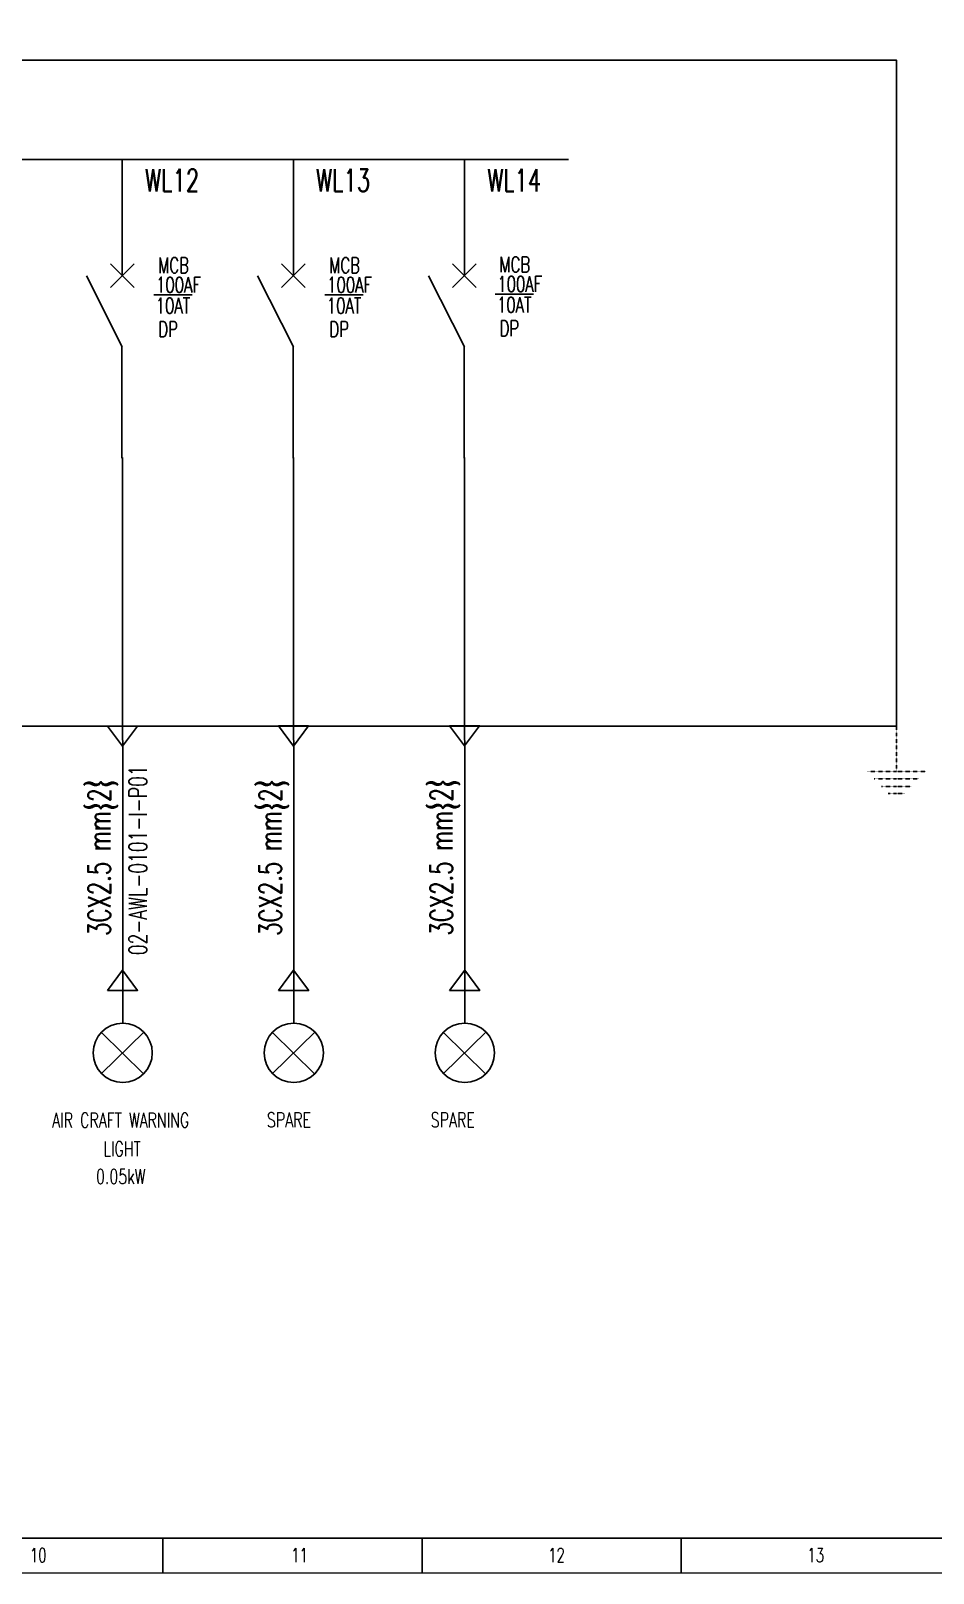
# Model space of a CAD drawing. Header units: millimetres. Extents: x 3292726 to 9250865, y 4220571 to 4816317.
# Drawn here: x 8908934 to 9091809, y 4220846 to 4533485 of the extents above; entities that cross this region are included whole.
import ezdxf

# ---------------------------------------------------------------- set-up
doc = ezdxf.new("R2010")
doc.units = ezdxf.units.MM
doc.linetypes.add('JIS_02_0.7', pattern=[1.35, 0.75, -0.6])
doc.layers.add('ELECTRICAL', color=7, linetype='Continuous')
doc.layers.add('LGT1', color=7, linetype='Continuous')
doc.styles.add('HZTXT', font='simplexs.shx', dxfattribs={"width": 0.7, "bigfont": 'hztxt.shx'})
doc.styles.add('TEG BORDER', font='txt_qlt.shx', dxfattribs={"width": 0.7, "bigfont": 'hztxt.shx'})

# ---------------------------------------------------------------- blocks, each defined once
blk = doc.blocks.new('TEG BORDER A2')
at = {"linetype": 'Continuous'}
blk.add_line((5, 5), (489, 5), dxfattribs=at)
for p, q in [((371.25, 0), (371.25, 5)), ((408.37, 0), (408.37, 5)), ((445.5, 0), (445.5, 5))]:
    blk.add_line(p, q)
at = {"color": 5, "lineweight": 15}
blk.add_lwpolyline([(0, 420), (594, 420), (594, 0), (0, 0)], close=True, dxfattribs=at)
blk.add_lwpolyline([(5, 415), (589, 415), (589, 5), (5, 5)], close=True)
at = {"char_height": 2, "width": 2, "attachment_point": 7, "style": 'TEG BORDER'}
for s, insert in [('\\pi2.2204e-016;10', (352.17, 1.59)), ('\\pi0.3;11', (389.3, 1.59)), ('\\pi2.2204e-016;12', (426.42, 1.59)), ('\\pi2.2204e-016;13', (463.55, 1.59))]:
    blk.add_mtext(s, dxfattribs=dict(at, insert=insert))
blk = doc.blocks.new('cb')
at = {"color": 7, "linetype": 'Continuous'}
for p, q in [((1409.02, -2241.93), (1413.02, -2245.93)), ((1413.02, -2241.93), (1409.02, -2245.93)), ((1411.02, -2255.93), (1404.95, -2243.93))]:
    blk.add_line(p, q, dxfattribs=at)

msp = doc.modelspace()

# ---------------------------------------------------------------- linework, layer by layer
at = {"linetype": 'ByBlock', "lineweight": -3}
msp.add_line((8497823, 4507420), (9017915, 4507420), dxfattribs=at)
at = {"color": 7, "lineweight": -3}
for p, q in [((8927469, 4485618), (8927469, 4507420)), ((8962136, 4485618), (8962136, 4507420)), ((8996803, 4485618), (8996803, 4507420)), ((8927469, 4496126), (8927469, 4483835)), ((8962136, 4496126), (8962136, 4483835)), ((8996803, 4496126), (8996803, 4483835)), ((8927483, 4446980), (8927553, 4332311)), ((8962150, 4446980), (8962220, 4332311)), ((8996817, 4446980), (8996887, 4332311)), ((8923227, 4330468), (8931762, 4322035)), ((8923253, 4322126), (8931834, 4330514)), ((8957894, 4330468), (8966429, 4322035)), ((8957920, 4322126), (8966501, 4330514)), ((8992561, 4330468), (9001096, 4322035)), ((8992587, 4322126), (9001168, 4330514))]:
    msp.add_line(p, q, dxfattribs=at)
at = {"lineweight": -3}
for p, q in [((8933867, 4479949), (8941634, 4479949)), ((8968534, 4479949), (8976301, 4479949)), ((9003032, 4480117), (9010799, 4480117)), ((8927399, 4446834), (8927399, 4469478)), ((8962066, 4446834), (8962066, 4469478)), ((8996733, 4446834), (8996733, 4469478))]:
    msp.add_line(p, q, dxfattribs=at)
at = {"linetype": 'JIS_02_0.7', "lineweight": -3}
for p, q in [((9084372, 4392566), (9084372, 4383374)), ((9084372, 4383374), (9078414, 4383374)), ((9084372, 4383374), (9090329, 4383374)), ((9084372, 4381864), (9079864, 4381864)), ((9084372, 4380301), (9081367, 4380301)), ((9084372, 4381864), (9088879, 4381864)), ((9084372, 4380301), (9087376, 4380301)), ((9084372, 4378921), (9082692, 4378921)), ((9084372, 4378921), (9086051, 4378921))]:
    msp.add_line(p, q, dxfattribs=at)
msp.add_lwpolyline([(8446825, 4527543), (9084372, 4527543), (9084372, 4392566), (8446825, 4392566)], close=True)
at = {"color": 7, "lineweight": -3}
for centre in [(8927553, 4326311), (8962220, 4326311), (8996887, 4326311)]:
    msp.add_circle(centre, 6000, dxfattribs=at)
at = {"layer": 'ELECTRICAL', "lineweight": -3}
for points in [[(8959129, 4392593), (8965229, 4392593), (8962179, 4388506), (8959129, 4392593)], [(8993798, 4392630), (8999898, 4392630), (8996848, 4388543), (8993798, 4392630)], [(8924466, 4392566), (8930566, 4392566), (8927516, 4388478), (8924466, 4392566)], [(8924478, 4338974), (8930578, 4338974), (8927528, 4343061), (8924478, 4338974)], [(8959145, 4338974), (8965245, 4338974), (8962195, 4343061), (8959145, 4338974)], [(8993812, 4338974), (8999912, 4338974), (8996862, 4343061), (8993812, 4338974)]]:
    msp.add_lwpolyline(points, dxfattribs=at)

# ---------------------------------------------------------------- block references
at = {"xscale": 1414.822142748791, "yscale": 1414.822142748791, "zscale": 1414.822142748791}
msp.add_blockref('TEG BORDER A2', (8410460, 4220846), dxfattribs=at)
at = {"lineweight": -3, "xscale": 1200, "yscale": 1200, "zscale": 1200}
for p in [(7234251, 7176551), (7268918, 7176551), (7303585, 7176551)]:
    msp.add_blockref('cb', p, dxfattribs=at)

# ---------------------------------------------------------------- texts
at = {"color": 7, "lineweight": -3, "style": 'HZTXT', "width": 0.7}
for s, p in [('AIR CRAFT WARNING ', (8913237, 4311165)), ('SPARE', (8956794, 4311222)), ('SPARE', (8989987, 4311231)), ('LIGHT', (8923633, 4305360)), ('0.05kW', (8922147, 4299763))]:
    msp.add_text(s, height=3000, dxfattribs=at).set_placement(p)
at = {"layer": 'LGT1', "color": 7, "lineweight": -3, "style": 'HZTXT', "width": 0.7}
for s, height, p in [('WL12', 4500, (8932122, 4500931)), ('WL13', 4500, (8966789, 4500931)), ('WL14', 4500, (9001456, 4500931)), ('MCB', 3150, (8934739, 4484384)), ('MCB', 3150, (8969406, 4484384)), ('MCB', 3150, (9003904, 4484553)), ('100AF', 3150, (8934327, 4480422)), ('100AF', 3150, (8968994, 4480422)), ('100AF', 3150, (9003493, 4480591)), ('10AT', 3150, (8934260, 4476200)), ('10AT', 3150, (8968927, 4476200)), ('10AT', 3150, (9003425, 4476369)), ('DP', 3150, (8934781, 4471434)), ('DP', 3150, (8969448, 4471434)), ('DP', 3150, (9003946, 4471603))]:
    msp.add_text(s, height=height, dxfattribs=at).set_placement(p)
for s, height, p in [('02-AWL-0101-I-P01', 3645, (8932450, 4346106)), ('3CX2.5 mm{2}', 4500, (8925049, 4350042)), ('3CX2.5 mm{2}', 4500, (8959712, 4350070)), ('3CX2.5 mm{2}', 4500, (8994381, 4350107))]:
    msp.add_text(s, height=height, rotation=90, dxfattribs=at).set_placement(p)

doc.saveas('drawing.dxf')
